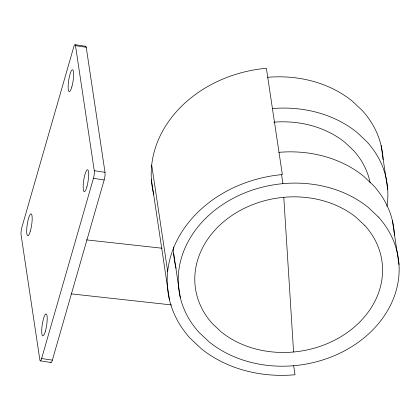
<?xml version="1.0" encoding="UTF-8"?>
<svg xmlns="http://www.w3.org/2000/svg" width="420" height="420" viewBox="0 0 420 420"><rect width="100%" height="100%" fill="white"/><g stroke="black" fill="none" stroke-linecap="round" stroke-linejoin="round"><path stroke-width="0.63" d="M75.49 45.654A5.544 1.113 -81.4 0 0 73.726 47.029L21.903 227.22A5.544 1.113 -81.4 0 0 21.079 234.853L39.858 359.898A5.544 1.113 -81.4 0 0 41.622 358.517L93.445 178.332A5.544 1.113 -81.4 0 0 94.269 170.698L75.49 45.654L86.231 47.282L105.005 172.326A5.544 1.113 -81.4 0 1 104.181 179.954L52.358 360.145A5.544 1.113 -81.4 0 1 50.762 362.182M86.436 239.878L162.099 248.225M71.153 293.864L171.596 304.941M75.08 44.693L85.822 46.321M94.269 170.698L105.005 172.326M93.445 178.332L104.181 179.954M41.622 358.517L52.358 360.145M40.262 360.859L51.004 362.486M381.092 145.441L387.733 189.546M392.364 220.463L399 264.574M281.579 174.725L282.917 183.656M293.664 365.673L295.024 374.745A121.952 100.175 -8.5 0 1 201.128 348.579L190.029 338.095A121.952 100.175 -8.5 0 1 179.141 236.408A121.952 100.175 -8.5 0 1 282.345 174.557L266.38 68.266A121.952 100.175 -8.5 0 0 153.825 194.843M173.675 253.47L180.311 297.575M151.709 165.091L167.669 271.378M151.373 179.45L169.475 299.869M283.784 197.305L293.585 351.997M394.401 235.258A110.864 91.072 -8.5 0 0 373.674 185.719L363.584 176.185A110.864 91.072 -8.5 0 0 278.854 152.339M176.101 268.207A110.864 91.072 -8.5 0 1 173.544 246.95M273.788 122.168A94.237 77.411 -8.5 0 1 345.072 142.501L353.651 150.602A94.237 77.411 -8.5 0 1 370.094 182.679M85.517 46.389A5.544 1.113 -81.4 0 1 86.231 47.282M386.93 206.325A110.864 91.072 -8.5 0 0 367.101 141.95L357.01 132.421A110.864 91.072 -8.5 0 0 272.281 108.57M383.108 159.584A110.864 91.072 -8.5 0 0 362.407 110.691L352.317 101.157A110.864 91.072 -8.5 0 0 267.587 77.311M378.373 216.977L368.282 207.443A110.864 91.072 -8.5 0 0 217.959 207.842A110.864 91.072 -8.5 0 0 198.996 332.325L209.087 341.859A110.864 91.072 -8.5 0 0 359.41 341.46A110.864 91.072 -8.5 0 0 378.373 216.977M364.917 225.629L356.339 217.529A94.237 77.411 -8.5 0 0 228.569 217.865A94.237 77.411 -8.5 0 0 212.452 323.673L221.03 331.779A94.237 77.411 -8.5 0 0 348.8 331.438A94.237 77.411 -8.5 0 0 364.917 225.629M71.831 86.935A11.088 2.226 -81.4 0 0 72.665 69.752A11.088 2.226 -81.4 0 0 68.177 85.36A11.088 2.226 -81.4 0 0 71.831 86.935M86.888 186.847A11.088 2.226 -81.4 0 0 87.659 169.78A11.088 2.226 -81.4 0 0 83.192 185.525A11.088 2.226 -81.4 0 0 86.888 186.847M45.397 331.123A11.088 2.226 -81.4 0 0 46.232 313.94A11.088 2.226 -81.4 0 0 41.743 329.548A11.088 2.226 -81.4 0 0 45.397 331.123M30.371 231.084A11.088 2.226 -81.4 0 0 31.206 213.906A11.088 2.226 -81.4 0 0 26.717 229.509A11.088 2.226 -81.4 0 0 30.371 231.084"/></g></svg>
